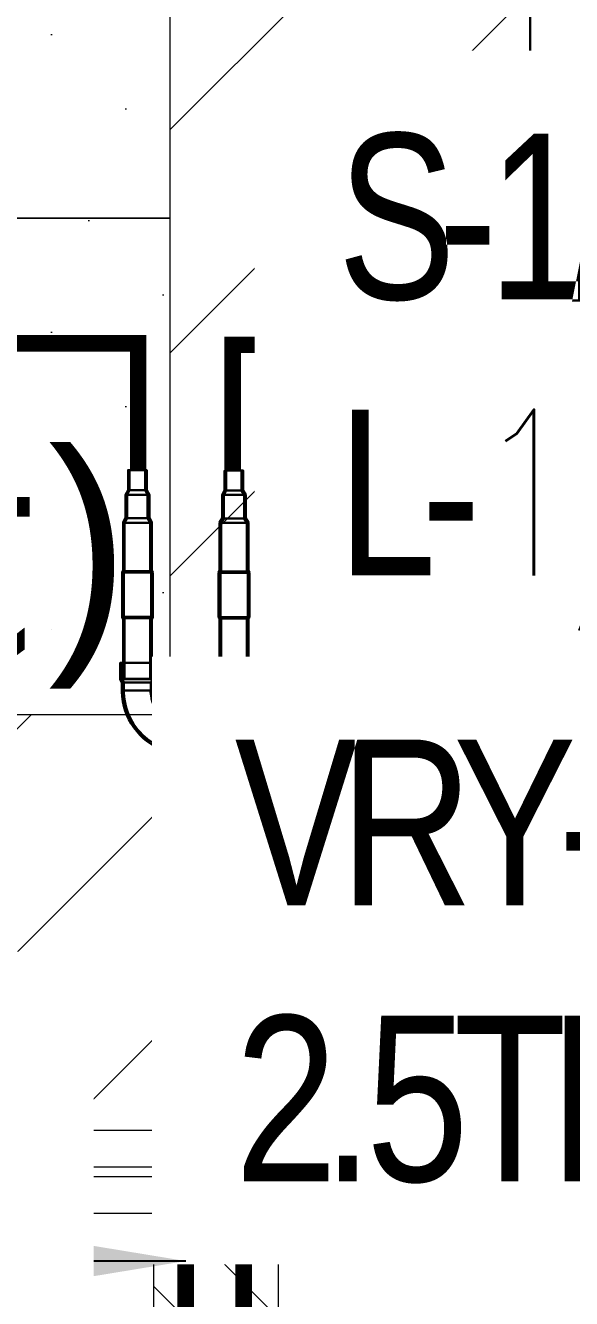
# Model space of a CAD drawing. Header units: millimetres. Extents: x 148480 to 578986, y 39883 to 155062.
# Drawn here: x 245354 to 246013, y 88411 to 89948 of the extents above; entities that cross this region are included whole.
import ezdxf

# ---------------------------------------------------------------- set-up
doc = ezdxf.new("R2010")
doc.units = ezdxf.units.MM
doc.linetypes.add('CONTINOUS', pattern=[0])
doc.linetypes.add('HIDDEN', pattern=[0.375, 0.25, -0.125])
for name, color, linetype in [('001-TEXT', 250, 'Continuous'), ('ceilings', 253, 'Continuous'), ('Flooring', 44, 'Continuous'), ('Hatch 01_UC', 7, 'Continuous'), ('Layer4', 6, 'Continuous'), ('M HVAC DRAIN PIPE', 30, 'Continuous'), ('M-HVAC VRV PIPE', 4, 'Continuous'), ('M-HVAC-TEXT', 7, 'Continuous'), ('PCE-HVACTEXT', 7, 'Continuous')]:
    doc.layers.add(name, color=color, linetype=linetype)
for name, color, linetype, lineweight in [('A-GLAZ', 140, 'Continuous', 18), ('CB-AC CABLE TRAY', 213, 'Continuous', 15), ('I-DT-METL', 4, 'Continuous', 20), ('I-PART-GYP', 6, 'Continuous', 30), ('P-PIPE-IDEN', 7, 'Continuous', 9), ('vrv text', 90, 'Continuous', 30)]:
    doc.layers.add(name, color=color, linetype=linetype, lineweight=lineweight)
doc.styles.add('Arial_2', font='arial.ttf', dxfattribs={"height": 75})
doc.styles.add('Herbalife_Third Floor - Furniture Layout - 210201$0$CG', font='GOTHIC.TTF')
doc.styles.add('romans', font='stylu.ttf', dxfattribs={"height": 125})
doc.styles.add('rs', font='romans.shx', dxfattribs={"width": 0.75})
doc.dimstyles.new('GLAZ ALU', dxfattribs={"dimscale": 100, "dimtxt": 2, "dimasz": 1.4, "dimexe": 0.8, "dimexo": 0.8, "dimgap": 0.75, "dimtad": 1, "dimdec": 0, "dimzin": 0, "dimdsep": 46, "dimtxsty": 'rs', "dimcen": 0.09, "dimclrd": 8, "dimclre": 8, "dimclrt": 2, "dimadec": 0, "dimazin": 0, "dimtfac": 1, "dimtdec": 0, "dimtmove": 0, "dimatfit": 3, "dimfxl": 1, "dimtolj": 1, "dimtzin": 0, "dimarcsym": 0})

# ---------------------------------------------------------------- blocks, each defined once
blk = doc.blocks.new('GFC1')
at = {"layer": 'A-GLAZ', "color": 8, "linetype": 'CONTINOUS', "lineweight": 13, "ltscale": 0.5}
for p, q in [((316729.3, 89600.4, 0), (318295.9, 89600.4, 0)), ((316729.3, 89500.4, 0), (318295.9, 89500.4, 0))]:
    blk.add_line(p, q, dxfattribs=at)
at = {"layer": 'A-GLAZ', "color": 8}
for p, q in [((316729.3, 89556.4, 0), (318295.9, 89556.4, 0)), ((316729.3, 89544.4, 0), (318295.9, 89544.4, 0))]:
    blk.add_line(p, q, dxfattribs=at)
at = {"layer": 'Flooring', "color": 8, "linetype": 'HIDDEN', "ltscale": 1500}
blk.add_arc((312848.3, 80077), 9598.5, 16.54068, 121.95899, dxfattribs=at)
at = {"layer": 'I-DT-METL', "color": 8, "linetype": 'HIDDEN', "lineweight": 13, "ltscale": 0.1}
blk.add_line((318295.9, 89500.4, 0), (318295.9, 89600.4, 0), dxfattribs=at)
at = {"layer": 'I-PART-GYP', "color": 8, "linetype": 'CONTINOUS'}
for points in [[(318595.9, 89600.4), (318595.9, 92403.3)], [(318295.9, 89600.4), (318595.9, 89600.4)], [(318789, 89500.4), (318295.9, 89500.4)]]:
    blk.add_lwpolyline(points, dxfattribs=at)
at = {"layer": '001-TEXT', "color": 8, "style": 'Herbalife_Third Floor - Furniture Layout - 210201$0$CG'}
blk.add_text('(10\'-3" X 9\'-2")', height=220, rotation=180, dxfattribs=at).set_placement((318111.7, 90365.1))
blk = doc.blocks.new('GRID')
at = {"layer": 'ceilings', "lineweight": 5}
h = blk.add_hatch(dxfattribs=at)
h.set_pattern_fill('DOTS', color=8, scale=80, angle=45)
h.paths.add_polyline_path([(56229.9, 61282.6), (56229.9, 61882.6), (56829.9, 61882.6), (56829.9, 61282.6)])
at = {"layer": 'ceilings', "color": 8, "lineweight": 5}
blk.add_lwpolyline([(56229.9, 61282.6), (56229.9, 61882.6), (56829.9, 61882.6), (56829.9, 61282.6)], close=True, dxfattribs=at)
blk = doc.blocks.new('celling')
at = {"layer": 'Hatch 01_UC', "linetype": 'Continuous', "lineweight": 0, "transparency": 33554597}
h = blk.add_hatch(dxfattribs=at)
h.set_pattern_fill('ANSI31', color=8, scale=60, angle=180)
h.set_pattern_definition([(225, (458171.04, 85860.92), (134.70384, -134.70384), [])])
h.paths.add_polyline_path([(325530.7, 37069.2), (325530.7, 38869.2), (327930.7, 38869.2), (327930.7, 37069.2)], flags=16)
h.paths.add_polyline_path([(325095.7, 36567.7), (325095.7, 39370.7), (328365.7, 39370.7), (328365.7, 36567.7)])
at = {"layer": 'Hatch 01_UC', "color": 8, "linetype": 'Continuous', "lineweight": 0}
blk.add_lwpolyline([(328365.7, 36567.7), (325095.7, 36567.7), (325095.7, 39370.7), (328365.7, 39370.7)], close=True, dxfattribs=at)
at = {"layer": 'Hatch 01_UC', "color": 8, "linetype": 'Continuous', "lineweight": 0, "elevation": 0}
blk.add_lwpolyline([(327930.7, 37069.2), (325530.7, 37069.2), (325530.7, 38869.2), (327930.7, 38869.2)], close=True, dxfattribs=at)
at = {"layer": 'ceilings', "rotation": 270}
for p in [(266048.1, 94499.1, 0), (266048.1, 93899.1, 0)]:
    blk.add_blockref('GRID', p, dxfattribs=at)
blk = doc.blocks.new('*U144')
at = {"layer": 'CB-AC CABLE TRAY', "true_color": 0xa953a0}
h = blk.add_hatch(dxfattribs=at)
h.set_pattern_fill('ANSI31', color=215, scale=25)
h.set_pattern_definition([(45, (-904458.324, 1102758.81), (-56.1266008, 56.1266008), [])])
h.paths.add_polyline_path([(-88704.9, -150.4), (-88704.9, -0.4), (-88394, -0.4), (-88394, -150.4)])
at = {"layer": 'CB-AC CABLE TRAY', "color": 215, "true_color": 0xa953a0}
blk.add_lwpolyline([(-88704.9, -150.4), (-88704.9, -0.4), (-88394, -0.4), (-88394, -150.4)], close=True, dxfattribs=at)
blk = doc.blocks.new('zw$4E06')
at = {"layer": 'vrv text'}
for points in [[(-121.1, 47.1), (-125.2, 47.1, 0.219765), (-200.2, 8.6), (-201.3, 7.2), (-202.6, 5.5), (-203.7, 4), (-204.8, 2.4, 0.042815), (-212.3, -11.4), (-213.2, -13.1), (-214, -14.9), (-214.7, -16.9), (-215.5, -18.7), (-216, -20.6), (-216.2, -21.1), (-216.5, -21.9), (-216.8, -22.4), (-217.1, -23), (-217.3, -23.6), (-218.4, -25.2), (-218.7, -25.5), (-219.1, -26.1), (-219.7, -26.5), (-220.2, -27), (-220.4, -27.4), (-221, -27.8), (-221.5, -28.3), (-222.1, -28.5), (-222.4, -28.9), (-223, -29.2), (-223.6, -29.4)], [(-121.1, 50.2), (-123.4, 50.2, 0.309599), (-218.4, -17.7), (-219.1, -19.5)], [(-121.1, 3.6), (-124.1, 3.6, 0.392074), (-177.9, -51.8), (-178.1, -53.3), (-177.9, -54.6, 0.393328), (-124.1, -110.1), (-121.1, -110.1)], [(-121.1, 0.5), (-122.6, 0.5), (-123.9, 0.4, 0.390764), (-175, -51.8), (-175, -54.6, 0.390298), (-123.9, -107), (-121.1, -107)], [(-231.4, -31.6), (-231.1, -31.8, 0.021844), (-210.1, -47.1), (-199.6, -53.3), (-205.4, -43)], [(-205.4, -63.6), (-199.6, -53.3), (-210, -59.8, 0.03043), (-231.1, -74.8), (-231.4, -75)], [(-121.1, -153.7), (-123.2, -153.7, -0.308139), (-215.5, -87.9), (-216, -86), (-216.2, -85.3), (-216.5, -84.9), (-216.8, -84.2), (-217.1, -83.6), (-217.3, -83.1), (-217.7, -82.6), (-218, -82), (-218.4, -81.6), (-218.7, -81.1), (-219.1, -80.5), (-219.7, -80.2), (-220.2, -79.8), (-220.4, -79.2), (-221, -78.7), (-221.5, -78.5), (-222.1, -78.1), (-222.4, -77.6, 0.112916), (-230.1, -75.2), (-230.7, -75), (-231.4, -75)], [(-121.1, -156.8), (-123.4, -156.8, -0.307918), (-218.4, -89), (-219.1, -87.1), (-219.1, -86.6), (-219.3, -86), (-219.7, -85.7), (-219.9, -85.1), (-220.2, -84.8), (-220.2, -84.2), (-220.6, -83.8), (-221, -83.5), (-221.2, -82.9), (-221.5, -82.7), (-221.9, -82.2), (-222.3, -81.8), (-222.6, -81.6), (-223, -81.3), (-223.3, -80.9), (-223.7, -80.7), (-224.3, -80.3), (-224.6, -80), (-225.2, -79.8), (-225.4, -79.6), (-225.9, -79.4), (-226.5, -79.2), (-226.8, -79), (-227.4, -78.7), (-228.5, -78.7), (-228.9, -78.5), (-229.4, -78.3), (-230.4, -78.3), (-230.9, -78.1), (-231.4, -78.1)]]:
    blk.add_lwpolyline(points, format="xyb", dxfattribs=at)
for points in [[(-160.7, 38.8), (-163.1, 41.3)], [(-153.9, 41.7), (-156.3, 43.9)], [(-146.7, 43.7), (-149.1, 46.3)], [(-139, 45.4), (-141.6, 48.1)], [(-130.5, 46.5), (-133.4, 49.4)], [(-121.7, 47.1), (-124.8, 50.2)], [(-76.5, 50.2), (-76.5, 53.3), (-103.7, 53.3), (-109, 50.2), (-121.1, 50.2)], [(-102.8, 50.2), (-108.1, 47.1), (-121.1, 47.1)], [(-121.1, 3.5), (-121.1, 47.1)], [(-112.1, 47.1), (-115.3, 50.2)], [(-108.1, 3.5), (-108.1, 47.1)], [(-104.8, 49.1), (-107, 51.3)], [(-103, 1.7), (-103, 48.5)], [(-102.8, 50.2), (-102.8, 39.7)], [(-76.5, 0.4), (-76.5, 50.2), (-102.8, 50.2), (-102.8, 0.4)], [(-102.8, 47.2), (-102.8, 0.2)], [(-102.8, 45.4), (-102.8, 2.7)], [(-102.6, 48.4), (-5, 48.4), (-2.6, 50), (0, 50)], [(-102.6, 1.5), (-102.6, 48.4)], [(0.2, 47.2), (-1.8, 47.2), (-4.2, 45.9), (-102.6, 45.9)], [(-4.2, 45.9), (-4.2, 4.2), (-102.6, 4.2)], [(-96.5, 50.2), (-99.6, 53.3)], [(-87.1, 50.2), (-90.3, 53.3)], [(-77.8, 50.2), (-80.9, 53.3)], [(-76.5, 50.2), (-76.5, 39.7)], [(-25.5, 45.9), (-33.3, 45.9)], [(-1.8, 47.2), (-1.8, 2.7), (0, 2.7)], [(151.5, 48.4), (72.8, 48.4), (70.2, 50), (-0.9, 50)], [(0, 47.2), (69.7, 47.2), (71.9, 45.9), (150.7, 45.9), (157.9, 41.6), (196.1, 41.6), (203.3, 37.7), (203.3, 12.7), (196.1, 8.5), (157.9, 8.5), (150.7, 4.2), (71.9, 4.2), (69.7, 2.7)], [(69.7, 47.2), (69.7, 2.7)], [(70.2, 0), (72.8, 1.5), (151.5, 1.5), (158.7, 5.7), (196.1, 5.7), (203.3, 9.9), (235.9, 9.9), (235.9, 40.3), (203.3, 40.3), (196.1, 44.3)], [(71.9, 45.9), (71.9, 4.2)], [(93.4, 45.9), (101.1, 45.9)], [(150.7, 45.9), (150.7, 4.2)], [(158.7, 44.3), (151.5, 48.4)], [(157.9, 41.6), (157.9, 8.5)], [(196.1, 44.3), (158.7, 44.3)], [(196.1, 41.6), (196.1, 8.5)], [(-189.2, 20.4), (-191.4, 22.8)], [(-184, 24.8), (-186.4, 27.2)], [(-178.9, 28.9), (-181.1, 31.2)], [(-173, 32.5), (-175.2, 34.8)], [(-167.1, 36), (-169.3, 38.2)], [(203.3, 37.7), (235.9, 37.7)], [(-206.3, -0.2), (-208.7, 2)], [(-202.4, 5.5), (-204.6, 7.7)], [(-198.3, 10.7), (-200.6, 13.1)], [(-193.9, 15.8), (-196, 17.8)], [(-130.5, -0.5), (-133.3, 2.2)], [(-122.1, 0.4), (-125, 3.5)], [(-121.1, 3.5), (-108.1, 3.5), (-102.8, 0.4), (-76.5, 0.4), (-76.5, -2.8), (-103.7, -2.8), (-109, 0.4), (-121.1, 0.4)], [(-112.7, 0.4), (-115.8, 3.5)], [(-100, -2.8), (-103.9, 0.9)], [(0, 0), (-2.6, 0), (-5, 1.5), (-102.6, 1.5)], [(-90.8, -2.8), (-93.9, 0.4)], [(-81.2, -2.8), (-84.4, 0.4)], [(-25.5, 4.2), (-33.3, 4.2)], [(-4.2, 4.2), (-1.8, 2.7)], [(69.7, 2.7), (-0.7, 2.7)], [(0, 0), (70.2, 0)], [(93.4, 4.2), (101.1, 4.2)], [(203.3, 12.7), (235.9, 12.7)], [(-231.4, -28.5), (-229.8, -28.5), (-229.4, -28.3), (-228.9, -28.3), (-228.5, -28.1), (-227.8, -27.9), (-227.4, -27.8), (-226.8, -27.6), (-226.5, -27.4), (-225.9, -27.4), (-225.4, -27), (-225.2, -26.8), (-224.6, -26.5), (-224.3, -26.3), (-223.7, -26.1), (-223, -25.4), (-222.6, -25.2), (-222.3, -24.6), (-221.9, -24.3), (-221.5, -24.1), (-221.2, -23.6), (-221, -23.2), (-220.6, -22.8), (-220.2, -22.3), (-220.2, -22.1), (-219.9, -21.5), (-219.7, -21.1), (-219.3, -20.6), (-219.1, -20), (-219.1, -19.7)], [(-215.5, -19), (-218, -16.8)], [(-216, -21), (-216, -20.6)], [(-212.9, -12.5), (-215.1, -10.1)], [(-209.7, -6.3), (-211.9, -3.9)], [(-165.1, -22.4), (-167.5, -20.2)], [(-160.9, -17.3), (-163.3, -15.1)], [(-156.3, -12.7), (-158.3, -10.5)], [(-150.7, -8.5), (-153.1, -6.3)], [(-144.7, -5.1), (-147.1, -2.8)], [(-138.3, -2.4), (-140.6, 0)], [(-500.2, -74.1), (-500.2, -32.3), (-507.4, -36.8), (-545.4, -36.8), (-545.4, -34)], [(-545.4, -34), (-507.9, -34)], [(-545.4, -36.8), (-545.4, -69.9)], [(-507.9, -34), (-500.8, -29.8)], [(-507.4, -36.8), (-507.4, -69.9)], [(-500.8, -29.8), (-422.1, -29.8)], [(-349.3, -31.1), (-419, -31.1), (-421.4, -32.3), (-500.2, -32.3)], [(-442.7, -32.3), (-450.4, -32.3)], [(-422.1, -29.8), (-419.5, -28.3)], [(-421.4, -32.3), (-421.4, -74.1), (-419, -75.6)], [(-419.5, -28.3), (-348.4, -28.3)], [(-419, -31.1), (-419, -75.6), (-348.5, -75.6)], [(-349.5, -31.1), (-347.5, -31.1), (-345.2, -32.3), (-246.7, -32.3)], [(-246.7, -29.8), (-344.3, -29.8), (-346.9, -28.3), (-349.3, -28.3)], [(-347.5, -31.1), (-347.5, -75.6), (-349.3, -75.6)], [(-345.2, -32.3), (-345.2, -74.1), (-246.7, -74.1)], [(-323.7, -32.3), (-316, -32.3)], [(-240.6, -28.5), (-246.2, -25.2), (-273.2, -25.2), (-273.2, -28.5), (-246.9, -28.5), (-241.6, -31.6)], [(-272.1, -28.5), (-273.2, -27.4)], [(-273.2, -28.5), (-273.2, -41)], [(-273.2, -78.1), (-273.2, -28.5)], [(-262.7, -28.5), (-265.8, -25.2)], [(-253.1, -28.5), (-256.4, -25.2)], [(-240.8, -31.6), (-247.1, -25.2)], [(-246.9, -75.6), (-246.9, -28.3), (-246.9, -75.6)], [(-246.9, -28.5), (-246.9, -41)], [(-246.9, -78.1), (-246.9, -28.5)], [(-246.7, -76.7), (-246.7, -29.8)], [(-246.7, -76.8), (-246.7, -29.8)], [(-241.6, -75), (-241.6, -31.6)], [(-241.6, -31.6), (-231.4, -31.6)], [(-240.6, -28.5), (-231.4, -28.5)], [(-231.3, -31.6), (-234.4, -28.5)], [(-228.9, -31.4), (-229.6, -31.6), (-231.4, -31.6)], [(-223.9, -29.6), (-226.1, -27.4)], [(-218.6, -25.4), (-221, -23.2)], [(-173.7, -42.1), (-176.3, -39.5)], [(-171.7, -34.8), (-174.1, -32.3)], [(-168.8, -28.3), (-171, -25.9)], [(-174.5, -60.1), (-177.9, -56.6)], [(-174.8, -50.4), (-177.6, -47.6)], [(-545.4, -69.9), (-507.4, -69.9), (-500.2, -74.1), (-421.4, -74.1)], [(-545.4, -72.6), (-545.4, -69.9)], [(-507.9, -72.6), (-545.4, -72.6)], [(-500.8, -76.8), (-507.9, -72.6)], [(-422.1, -76.8), (-500.8, -76.8)], [(-442.7, -74.1), (-450.4, -74.1)], [(-419.5, -78.1), (-422.1, -76.8)], [(-349.3, -78.1), (-419.5, -78.1)], [(-349.3, -78.1), (-346.9, -78.1)], [(-345.2, -74.1), (-347.5, -75.6)], [(-346.9, -78.1), (-344.3, -76.8)], [(-344.3, -76.8), (-246.7, -76.8)], [(-323.7, -74.1), (-316, -74.1)], [(-231.4, -75), (-241.6, -75), (-246.9, -78.1), (-273.2, -78.1), (-273.2, -81.4), (-246.2, -81.4), (-240.6, -78.1), (-231.4, -78.1)], [(-266.4, -81.4), (-269.3, -78.1)], [(-256.8, -81.4), (-259.9, -78.1)], [(-247.4, -81.4), (-250.6, -78.1)], [(-241, -78.5), (-243.2, -76.1)], [(-231.6, -78.1), (-235, -75)], [(-217.3, -83.3), (-223.3, -77.2)], [(-171.1, -73), (-176.1, -68)], [(-210, -99.8), (-216.5, -93.4)], [(-216, -86), (-216, -85.8)], [(-153.1, -100.4), (-168, -85.3)], [(-183.3, -136.2), (-204.1, -115.4)], [(-124.7, -110.1), (-127.9, -106.6)], [(-76.5, -107), (-76.5, -103.9), (-103.7, -103.9), (-109, -107), (-121.1, -107)], [(-121.1, -153.7), (-121.1, -110.1), (-108.1, -110.1), (-102.8, -107), (-76.5, -107)], [(-115.1, -110.1), (-118.2, -107)], [(-106.6, -109.2), (-109, -107)], [(-108.1, -153.7), (-108.1, -110.1)], [(-103, -108.1), (-5.3, -108.1), (-2.9, -106.4), (-0.4, -106.4)], [(-103, -155), (-103, -108.1)], [(-0.2, -109.4), (-2.2, -109.4), (-4.6, -110.5), (-103, -110.5)], [(-4.6, -110.5), (-4.6, -152.4), (-103, -152.4)], [(-102.8, -107), (-102.8, -118.2)], [(-102.8, -156.8), (-102.8, -107)], [(-102.8, -156.8), (-102.8, -109.9)], [(-99.4, -107), (-102.4, -103.9)], [(-90.1, -107), (-93.2, -103.9)], [(-80.5, -107), (-83.6, -103.9)], [(-76.5, -107), (-76.5, -118.2)], [(-76.5, -156.8), (-76.5, -107)], [(-26.1, -110.5), (-33.6, -110.5)], [(-2.2, -153.7), (-2.2, -109.4)], [(151.1, -108.1), (72.4, -108.1), (69.8, -106.4), (-1.3, -106.4)], [(-0.4, -109.4), (69.3, -109.4), (71.5, -110.5), (150.4, -110.5)], [(69.3, -109.4), (69.3, -153.7)], [(71.5, -110.5), (71.5, -152.4)], [(93, -110.5), (100.7, -110.5)], [(150.4, -110.5), (150.4, -152.4)], [(150.4, -110.5), (157.5, -114.9), (195.8, -114.9), (202.9, -118.9), (202.9, -143.9), (195.8, -148.2)], [(158.3, -112.1), (151.1, -108.1)], [(157.5, -114.9), (157.5, -148.2)], [(195.8, -112.1), (158.3, -112.1)], [(195.8, -112.1), (202.9, -116.2), (235.3, -116.2), (235.3, -146.5), (202.9, -146.5), (195.8, -150.7)], [(195.8, -114.9), (195.8, -148.2)], [(202.9, -118.9), (235.3, -118.9)], [(-161.2, -148.9), (-167.7, -142.3)], [(202.9, -143.9), (235.3, -143.9)], [(-146.9, -153.5), (-151.5, -148.9)], [(-135.3, -155.9), (-139, -152)], [(-124.8, -156.8), (-128.1, -153.3)], [(-109, -156.8), (-103.7, -159.9), (-76.5, -159.9), (-76.5, -156.8), (-102.8, -156.8), (-108.1, -153.7), (-121.1, -153.7)], [(-121.1, -156.8), (-109, -156.8)], [(-115.4, -156.8), (-118.4, -153.7)], [(-102.8, -159.9), (-109.2, -153.7)], [(-5.3, -155), (-103, -155)], [(-93.4, -159.9), (-96.5, -156.8)], [(-84, -159.9), (-87.1, -156.8)], [(-76.5, -158.1), (-77.8, -156.8)], [(-26.1, -152.4), (-33.6, -152.4)], [(-2.9, -156.5), (-5.3, -155)], [(-4.6, -152.4), (-2.2, -153.7), (-0.4, -153.7)], [(-0.4, -156.5), (-2.9, -156.5)], [(69.3, -153.7), (-1.1, -153.7)], [(-0.4, -156.5), (69.8, -156.5)], [(195.8, -148.2), (157.5, -148.2), (150.4, -152.4), (71.5, -152.4), (69.3, -153.7)], [(69.8, -156.5), (72.4, -155)], [(72.4, -155), (151.1, -155), (158.3, -150.7), (195.8, -150.7)], [(93, -152.4), (100.7, -152.4)]]:
    blk.add_lwpolyline(points, dxfattribs=at)
for points in [[(-223.6, -29.4), (-225.2, -30.8), (-226.7, -30.6), (-228.9, -31.4)], [(-205.4, -43), (-209.5, -36), (-212.2, -28.2), (-216, -21)], [(-216, -85.8), (-212.5, -78.4), (-209.1, -70.9), (-205.4, -63.6)]]:
    blk.add_open_spline(points, degree=3, dxfattribs=at)

msp = doc.modelspace()

# ---------------------------------------------------------------- block references
at = {"layer": 'Layer4', "linetype": 'Continuous', "rotation": 360}
msp.add_blockref('GFC1', (-72632.4, -986), dxfattribs=at)

# ---------------------------------------------------------------- next in the draw order: linework, layer by layer
at = {"layer": 'M HVAC DRAIN PIPE', "color": 30, "linetype": 'Continuous', "const_width": 20}
msp.add_lwpolyline([(248066.9, 90219), (248066.9, 88730.4), (245617.5, 88730.4), (245617.5, 86782.6), (245762.2, 86782.6)], dxfattribs=at)
at = {"layer": 'M-HVAC VRV PIPE', "color": 6, "linetype": 'Continuous', "const_width": 20}
for points in [[(245490.1, 89411.4), (245490.1, 89564.4), (244816.1, 89564.4), (244816.1, 89715.9)], [(245604.3, 89410.9), (245604.3, 89562.7), (247341.9, 89562.7), (247341.9, 89718)], [(244754.6, 88083.4), (245547.6, 88083.4), (245547.6, 88829.5)]]:
    msp.add_lwpolyline(points, dxfattribs=at)

# ---------------------------------------------------------------- next in the draw order: block references
at = {"layer": 'CB-AC CABLE TRAY', "color": 4, "linetype": 'HIDDEN', "rotation": 89.99971984369127}
msp.add_blockref('*U144', (245509.2, 176908.4), dxfattribs=at)
at = {"layer": 'Hatch 01_UC', "color": 252, "linetype": 'Continuous', "true_color": 0x939598, "rotation": 360}
msp.add_blockref('celling', (-82402.2, 52046.6), dxfattribs=at)
at = {"layer": 'vrv text', "xscale": 0.7447286262668819, "yscale": 0.7447286262668819, "zscale": 0.7447286262668819, "rotation": 89.99999999999999}
msp.add_blockref('zw$4E06', (245507.9, 89235.7), dxfattribs=at)

# ---------------------------------------------------------------- next in the draw order: texts
at = {"layer": 'P-PIPE-IDEN', "insert": (245606.7, 89086.1), "char_height": 200, "width": 1058.119, "attachment_point": 1, "style": 'Arial_2', "bg_fill": 2}
msp.add_mtext('{\\W0.8;\\T0.8;\\C1;VRY-5-6-I\\P2.5TR}', dxfattribs=at)

# ---------------------------------------------------------------- next in the draw order: texts
at = {"layer": 'M-HVAC-TEXT', "insert": (246985.3, 89217.7), "char_height": 200, "width": 1254.3, "attachment_point": 9, "style": 'romans', "bg_fill": 2}
msp.add_mtext('\\pxql;{\\W0.8;\\T0.8;\\C6;S-1/2-3RMT\\P\\pt1;L-\\Fromans.shx|c1;1/4-3RMT}', dxfattribs=at)

# ---------------------------------------------------------------- next in the draw order: leaders
at = {"layer": 'PCE-HVACTEXT', "ltscale": 0.25}
msp.add_leader([(245547.6, 88456.5), (244142.6, 88456.5)], dimstyle='GLAZ ALU', override={"dimtad": 0, "dimclrd": 7, "dimclrt": 256, "dimfxl": 100, "dimfxlon": 1, "dimtfill": 1, "dimarcsym": 1}, dxfattribs=at)

# ---------------------------------------------------------------- next in the draw order: texts
at = {"layer": 'M-HVAC-TEXT', "insert": (245336.2, 88129.8, 0.9), "char_height": 200, "width": 1254.3, "attachment_point": 9, "style": 'romans', "bg_fill": 2}
msp.add_mtext('\\pxql;{\\W0.8;\\T0.8;\\C6;S-5/8-2RMT\\P\\pt1;L-\\Fromans.shx|c1;3/8-2RMT}', dxfattribs=at)

# ---------------------------------------------------------------- next in the draw order: leaders
at = {"layer": 'PCE-HVACTEXT', "ltscale": 0.25}
msp.add_leader([(245043.2, 89564.4), (245043.2, 90474.3), (246328.3, 90474.3)], dimstyle='GLAZ ALU', override={"dimtad": 0, "dimclrd": 7, "dimclrt": 256, "dimfxl": 100, "dimfxlon": 1, "dimtfill": 1, "dimarcsym": 1}, dxfattribs=at)

doc.saveas('drawing.dxf')
